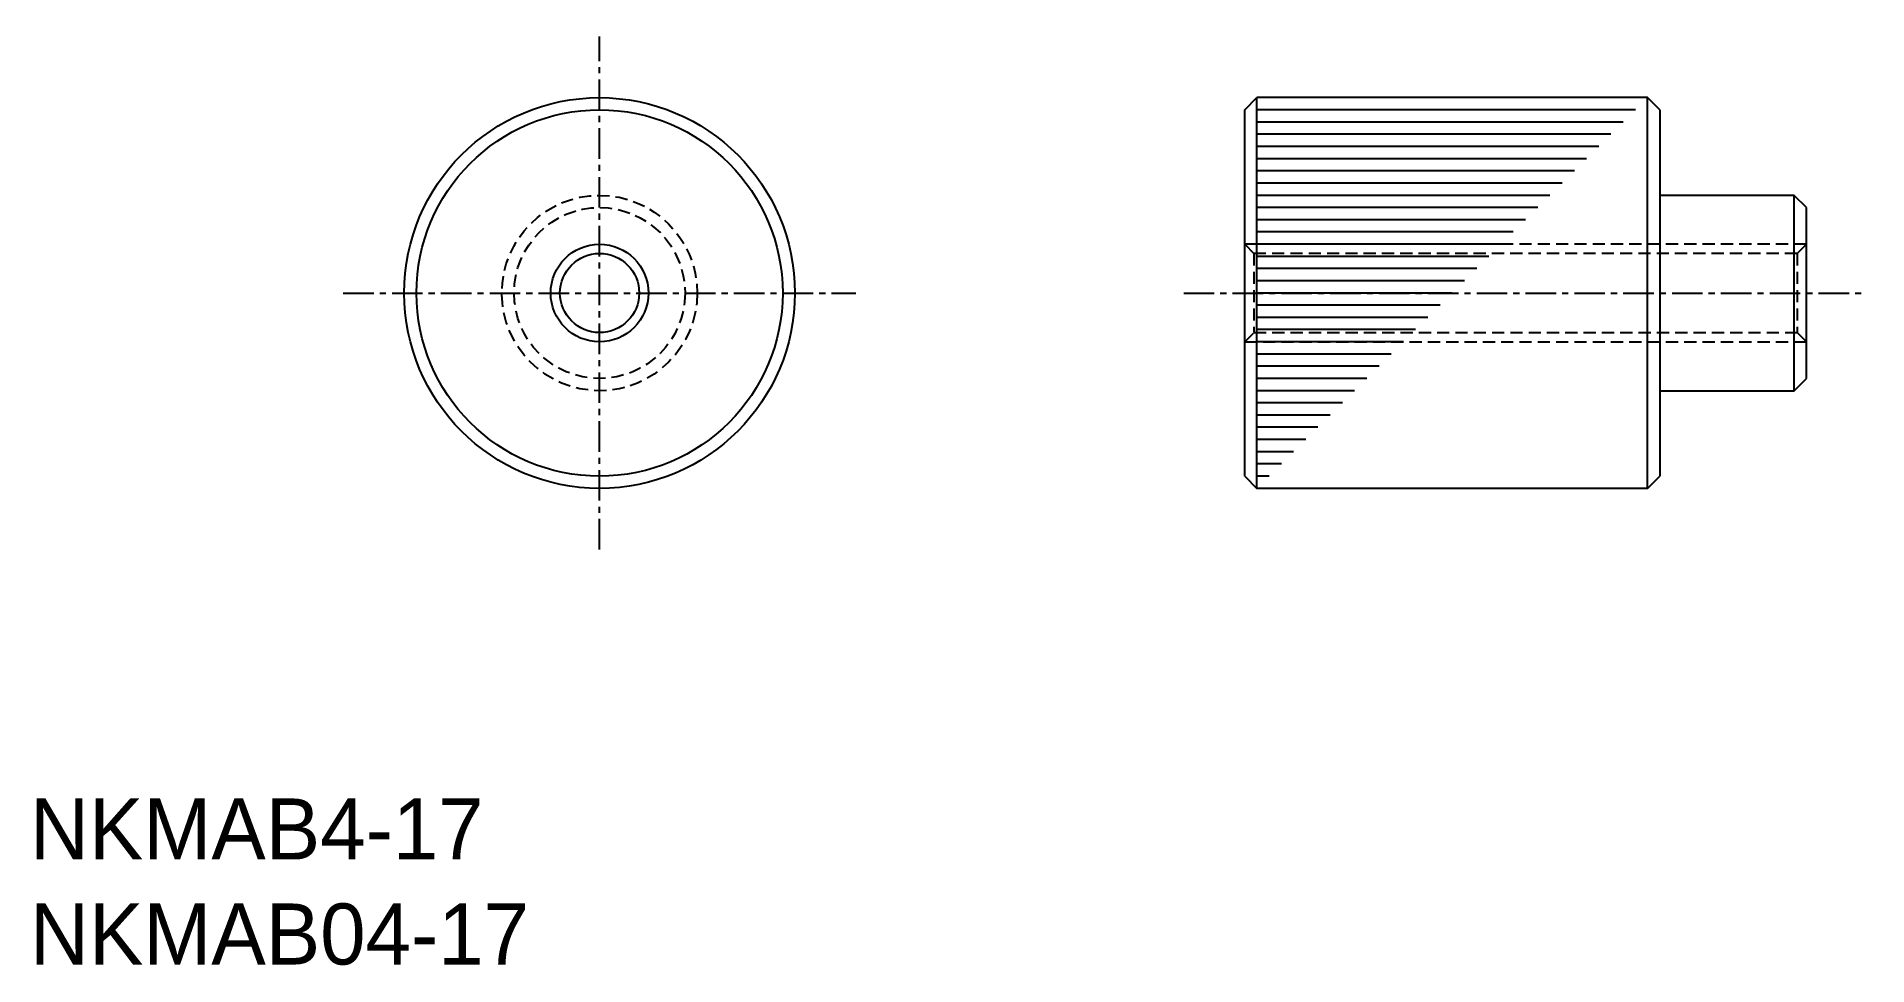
# Model space of a CAD drawing. Extents: x 0.3 to 75.2, y 0 to 38.
import ezdxf

# ---------------------------------------------------------------- set-up
doc = ezdxf.new("R2010")
doc.units = 0
doc.linetypes.add('CENTER', pattern=[2, 1.25, -0.25, 0.25, -0.25])
doc.linetypes.add('DASHED', pattern=[0.75, 0.5, -0.25])
doc.layers.get('0').update_dxf_attribs({"linetype": 'CONTINUOUS'})
doc.layers.add('CENTER', color=1, linetype='CENTER')

msp = doc.modelspace()

# ---------------------------------------------------------------- linework, layer by layer
at = {"color": 7, "linetype": 'CONTINUOUS'}
for p, q in [((49.75, 35), (50.25, 35.5)), ((50.25, 19.5), (50.25, 35.5)), ((66.25, 35.5), (50.25, 35.5)), ((66.25, 19.5), (66.25, 35.5)), ((66.75, 35), (66.25, 35.5)), ((49.75, 20), (49.75, 35)), ((65.75, 35), (50.25, 35)), ((65.25, 34.5), (50.25, 34.5)), ((66.75, 35), (66.75, 20)), ((64.75, 34), (50.25, 34)), ((64.25, 33.5), (50.25, 33.5)), ((63.75, 33), (50.25, 33)), ((63.25, 32.5), (50.25, 32.5)), ((62.75, 32), (50.25, 32)), ((62.25, 31.5), (50.25, 31.5)), ((72.25, 31.5), (66.75, 31.5)), ((72.25, 23.5), (72.25, 31.5)), ((72.75, 31), (72.25, 31.5)), ((61.75, 31), (50.25, 31)), ((72.75, 24), (72.75, 31)), ((61.25, 30.5), (50.25, 30.5)), ((60.75, 30), (50.25, 30)), ((60.25, 29.5), (50.25, 29.5)), ((59.75, 29), (50.25, 29)), ((59.25, 28.5), (50.25, 28.5)), ((58.75, 28), (50.25, 28)), ((58.25, 27.5), (50.25, 27.5)), ((57.75, 27), (50.25, 27)), ((57.25, 26.5), (50.25, 26.5)), ((56.75, 26), (50.25, 26)), ((56.25, 25.5), (50.25, 25.5)), ((55.75, 25), (50.25, 25)), ((55.25, 24.5), (50.25, 24.5)), ((54.75, 24), (50.25, 24)), ((72.25, 23.5), (72.75, 24)), ((54.25, 23.5), (50.25, 23.5)), ((66.75, 23.5), (72.25, 23.5)), ((53.75, 23), (50.25, 23)), ((53.25, 22.5), (50.25, 22.5)), ((52.75, 22), (50.25, 22)), ((52.25, 21.5), (50.25, 21.5)), ((51.75, 21), (50.25, 21)), ((51.25, 20.5), (50.25, 20.5)), ((49.75, 20), (50.25, 19.5)), ((50.75, 20), (50.25, 20)), ((66.25, 19.5), (50.25, 19.5)), ((66.25, 19.5), (66.75, 20))]:
    msp.add_line(p, q, dxfattribs=at)
at = {"color": 3, "linetype": 'DASHED'}
for p, q in [((72.75, 29.5), (49.75, 29.5)), ((50.129, 29.121), (49.75, 29.5)), ((72.371, 29.121), (72.75, 29.5)), ((50.129, 29.121), (50.129, 25.879)), ((72.371, 29.121), (50.129, 29.121)), ((72.371, 29.121), (72.371, 25.879)), ((49.75, 25.5), (50.129, 25.879)), ((49.75, 25.5), (72.75, 25.5)), ((50.129, 25.879), (72.371, 25.879)), ((72.371, 25.879), (72.75, 25.5))]:
    msp.add_line(p, q, dxfattribs=at)
at = {"color": 7, "linetype": 'CONTINUOUS'}
for radius in [8, 7.5, 1.621]:
    msp.add_circle((23.329, 27.5), radius, dxfattribs=at)
at = {"color": 3, "linetype": 'DASHED'}
for radius in [4, 3.5]:
    msp.add_circle((23.329, 27.5), radius, dxfattribs=at)
at = {"color": 3, "linetype": 'CONTINUOUS'}
msp.add_circle((23.329, 27.5), 2, dxfattribs=at)
at = {"layer": 'CENTER', "color": 1, "linetype": 'CENTER'}
for p, q in [((23.329, 17), (23.329, 38)), ((12.829, 27.5), (33.829, 27.5)), ((47.25, 27.5), (75.25, 27.5))]:
    msp.add_line(p, q, dxfattribs=at)

# ---------------------------------------------------------------- texts
at = {"color": 7, "linetype": 'CONTINUOUS'}
for s, p in [('NKMAB4-17', (0, 4.302)), ('NKMAB04-17', (0, 0))]:
    msp.add_text(s, height=2.5, dxfattribs=at).set_placement(p)

doc.saveas('drawing.dxf')
